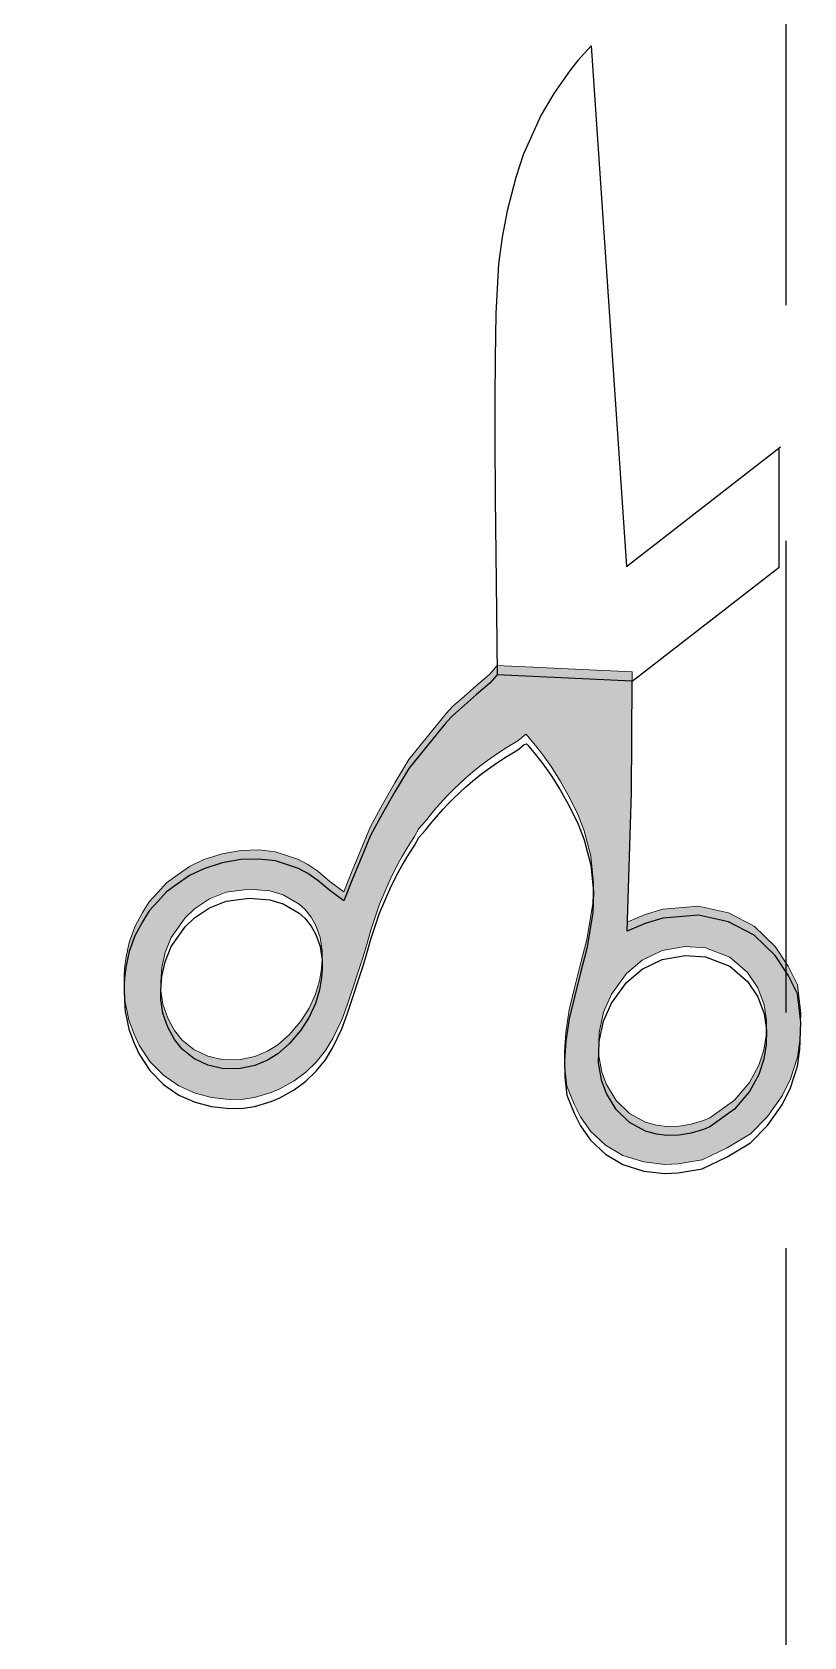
# Model space of a CAD drawing. Extents: x -1337 to 5791, y -3809 to 1769.
# Drawn here: x 4429.9 to 4459.4, y -2031.6 to -1970.3 of the extents above; entities that cross this region are included whole.
import ezdxf

# ---------------------------------------------------------------- set-up
doc = ezdxf.new("R2010")
doc.units = 0
doc.header["$MEASUREMENT"] = 0
doc.linetypes.add('AI-Linetype-60', pattern=[27, 18, -9])
for name, color, linetype, lineweight in [('.ATI-HATCH', 7, 'Continuous', 0), ('G-ANNO-TTLB', 7, 'Continuous', 0), ('TYVEK', 7, 'Continuous', 0)]:
    doc.layers.add(name, color=color, linetype=linetype, lineweight=lineweight)

msp = doc.modelspace()

# ---------------------------------------------------------------- hatches: boundary and pattern name
at = {"layer": '.ATI-HATCH', "true_color": 0x808080, "transparency": 33554687}
h = msp.add_hatch(color=8, dxfattribs=at)
edge = h.paths.add_edge_path()
edge.add_spline(control_points=[(4452.654, -2006.247), (4452.654, -2006.247), (4452.073, -2007.028), (4452.073, -2007.028), (4452.073, -2007.028), (4451.77, -2007.722), (4451.77, -2007.722), (4451.77, -2007.722), (4451.607, -2008.492), (4451.607, -2008.492), (4451.607, -2008.492), (4451.583, -2009.321), (4451.583, -2009.321), (4451.583, -2009.321), (4451.705, -2010.007), (4451.705, -2010.007), (4451.705, -2010.007), (4451.886, -2010.482), (4451.886, -2010.482), (4451.886, -2010.482), (4452.259, -2011.092), (4452.259, -2011.092), (4452.259, -2011.092), (4452.769, -2011.587), (4452.769, -2011.587), (4452.769, -2011.587), (4453.37, -2011.913), (4453.37, -2011.913), (4453.37, -2011.913), (4453.8, -2012.034), (4453.8, -2012.034), (4453.8, -2012.034), (4454.193, -2012.077), (4454.193, -2012.077), (4454.193, -2012.077), (4454.666, -2012.068), (4454.666, -2012.068), (4454.666, -2012.068), (4455.124, -2011.996), (4455.124, -2011.996), (4455.124, -2011.996), (4455.591, -2011.852), (4455.591, -2011.852), (4455.591, -2011.852), (4455.83, -2011.748), (4455.83, -2011.748), (4455.83, -2011.748), (4456.773, -2011.074), (4456.773, -2011.074), (4456.773, -2011.074), (4457.346, -2010.406), (4457.346, -2010.406), (4457.346, -2010.406), (4457.7, -2009.748), (4457.7, -2009.748), (4457.7, -2009.748), (4457.89, -2009.165), (4457.89, -2009.165), (4457.89, -2009.165), (4457.98, -2008.603), (4457.98, -2008.603), (4457.98, -2008.603), (4457.999, -2008.042), (4457.999, -2008.042), (4457.999, -2008.042), (4457.913, -2007.439), (4457.913, -2007.439), (4457.913, -2007.439), (4457.669, -2006.79), (4457.669, -2006.79), (4457.669, -2006.79), (4457.27, -2006.199), (4457.27, -2006.199), (4457.27, -2006.199), (4456.594, -2005.624), (4456.594, -2005.624), (4456.594, -2005.624), (4455.663, -2005.265), (4455.663, -2005.265), (4455.663, -2005.265), (4454.885, -2005.212), (4454.885, -2005.212), (4454.885, -2005.212), (4454.014, -2005.367), (4454.014, -2005.367), (4454.014, -2005.367), (4453.251, -2005.737), (4453.251, -2005.737), (4453.251, -2005.737), (4452.654, -2006.247), (4452.654, -2006.247)], knot_values=[0, 0, 0, 0, 1, 1, 1, 2, 2, 2, 3, 3, 3, 4, 4, 4, 5, 5, 5, 6, 6, 6, 7, 7, 7, 8, 8, 8, 9, 9, 9, 10, 10, 10, 11, 11, 11, 12, 12, 12, 13, 13, 13, 14, 14, 14, 15, 15, 15, 16, 16, 16, 17, 17, 17, 18, 18, 18, 19, 19, 19, 20, 20, 20, 21, 21, 21, 22, 22, 22, 23, 23, 23, 24, 24, 24, 25, 25, 25, 26, 26, 26, 27, 27, 27, 28, 28, 28, 29, 29, 29, 30, 30, 30, 30], degree=3, periodic=0)
edge = h.paths.add_edge_path()
edge.add_spline(control_points=[(4440.365, -2003.79), (4440.365, -2003.79), (4440.145, -2003.596), (4440.145, -2003.596), (4440.145, -2003.596), (4439.543, -2003.24), (4439.543, -2003.24), (4439.543, -2003.24), (4439.029, -2003.082), (4439.029, -2003.082), (4439.029, -2003.082), (4438.236, -2003.02), (4438.236, -2003.02), (4438.236, -2003.02), (4437.367, -2003.141), (4437.367, -2003.141), (4437.367, -2003.141), (4436.728, -2003.391), (4436.728, -2003.391), (4436.728, -2003.391), (4436.149, -2003.773), (4436.149, -2003.773), (4436.149, -2003.773), (4435.79, -2004.113), (4435.79, -2004.113), (4435.79, -2004.113), (4435.264, -2004.869), (4435.264, -2004.869), (4435.264, -2004.869), (4435.028, -2005.447), (4435.028, -2005.447), (4435.028, -2005.447), (4434.904, -2006.01), (4434.904, -2006.01), (4434.904, -2006.01), (4434.864, -2006.551), (4434.864, -2006.551), (4434.864, -2006.551), (4434.868, -2006.899), (4434.868, -2006.899), (4434.868, -2006.899), (4434.946, -2007.411), (4434.946, -2007.411), (4434.946, -2007.411), (4435.129, -2007.947), (4435.129, -2007.947), (4435.129, -2007.947), (4435.387, -2008.413), (4435.387, -2008.413), (4435.387, -2008.413), (4435.687, -2008.784), (4435.687, -2008.784), (4435.687, -2008.784), (4436.122, -2009.138), (4436.122, -2009.138), (4436.122, -2009.138), (4436.658, -2009.401), (4436.658, -2009.401), (4436.658, -2009.401), (4437.212, -2009.528), (4437.212, -2009.528), (4437.212, -2009.528), (4437.841, -2009.532), (4437.841, -2009.532), (4437.841, -2009.532), (4438.458, -2009.407), (4438.458, -2009.407), (4438.458, -2009.407), (4438.946, -2009.205), (4438.946, -2009.205), (4438.946, -2009.205), (4439.333, -2008.965), (4439.333, -2008.965), (4439.333, -2008.965), (4439.761, -2008.588), (4439.761, -2008.588), (4439.761, -2008.588), (4440.216, -2008.06), (4440.216, -2008.06), (4440.216, -2008.06), (4440.532, -2007.561), (4440.532, -2007.561), (4440.532, -2007.561), (4440.767, -2007.037), (4440.767, -2007.037), (4440.767, -2007.037), (4440.92, -2006.521), (4440.92, -2006.521), (4440.92, -2006.521), (4440.996, -2006.059), (4440.996, -2006.059), (4440.996, -2006.059), (4441.024, -2005.698), (4441.024, -2005.698), (4441.024, -2005.698), (4441.028, -2005.383), (4441.028, -2005.383), (4441.028, -2005.383), (4440.948, -2004.864), (4440.948, -2004.864), (4440.948, -2004.864), (4440.781, -2004.405), (4440.781, -2004.405), (4440.781, -2004.405), (4440.604, -2004.093), (4440.604, -2004.093), (4440.604, -2004.093), (4440.365, -2003.79), (4440.365, -2003.79)], knot_values=[0, 0, 0, 0, 1, 1, 1, 2, 2, 2, 3, 3, 3, 4, 4, 4, 5, 5, 5, 6, 6, 6, 7, 7, 7, 8, 8, 8, 9, 9, 9, 10, 10, 10, 11, 11, 11, 12, 12, 12, 13, 13, 13, 14, 14, 14, 15, 15, 15, 16, 16, 16, 17, 17, 17, 18, 18, 18, 19, 19, 19, 20, 20, 20, 21, 21, 21, 22, 22, 22, 23, 23, 23, 24, 24, 24, 25, 25, 25, 26, 26, 26, 27, 27, 27, 28, 28, 28, 29, 29, 29, 30, 30, 30, 31, 31, 31, 32, 32, 32, 33, 33, 33, 34, 34, 34, 35, 35, 35, 36, 36, 36, 36], degree=3, periodic=0)
edge.add_line((4440.365, -2003.79), (4440.365, -2003.79))
edge = h.paths.add_edge_path()
edge.add_spline(control_points=[(4448.801, -1997.106), (4448.801, -1997.106), (4448.498, -1997.363), (4448.498, -1997.363), (4448.498, -1997.363), (4448.049, -1997.63), (4448.049, -1997.63), (4448.049, -1997.63), (4447.72, -1997.844), (4447.72, -1997.844), (4447.72, -1997.844), (4447.343, -1998.109), (4447.343, -1998.109), (4447.343, -1998.109), (4447.05, -1998.331), (4447.05, -1998.331), (4447.05, -1998.331), (4446.769, -1998.558), (4446.769, -1998.558), (4446.769, -1998.558), (4446.498, -1998.791), (4446.498, -1998.791), (4446.498, -1998.791), (4446.295, -1998.975), (4446.295, -1998.975), (4446.295, -1998.975), (4446.027, -1999.232), (4446.027, -1999.232), (4446.027, -1999.232), (4445.805, -1999.459), (4445.805, -1999.459), (4445.805, -1999.459), (4445.646, -1999.629), (4445.646, -1999.629), (4445.646, -1999.629), (4445.394, -1999.912), (4445.394, -1999.912), (4445.394, -1999.912), (4445.166, -2000.187), (4445.166, -2000.187), (4445.166, -2000.187), (4444.98, -2000.424), (4444.98, -2000.424), (4444.98, -2000.424), (4444.72, -2000.708), (4444.72, -2000.708), (4444.72, -2000.708), (4444.56, -2001.008), (4444.56, -2001.008), (4444.56, -2001.008), (4444.393, -2001.262), (4444.393, -2001.262), (4444.393, -2001.262), (4444.262, -2001.47), (4444.262, -2001.47), (4444.262, -2001.47), (4444.131, -2001.687), (4444.131, -2001.687), (4444.131, -2001.687), (4444.073, -2001.787), (4444.073, -2001.787), (4444.073, -2001.787), (4443.868, -2002.16), (4443.868, -2002.16), (4443.868, -2002.16), (4443.62, -2002.652), (4443.62, -2002.652), (4443.62, -2002.652), (4443.222, -2003.59), (4443.222, -2003.59), (4443.222, -2003.59), (4442.89, -2004.592), (4442.89, -2004.592), (4442.89, -2004.592), (4442.728, -2005.135), (4442.728, -2005.135), (4442.728, -2005.135), (4442.587, -2005.611), (4442.587, -2005.611), (4442.587, -2005.611), (4442.411, -2006.145), (4442.411, -2006.145), (4442.411, -2006.145), (4442.18, -2006.842), (4442.18, -2006.842), (4442.18, -2006.842), (4441.98, -2007.45), (4441.98, -2007.45), (4441.98, -2007.45), (4441.773, -2008.014), (4441.773, -2008.014), (4441.773, -2008.014), (4441.439, -2008.724), (4441.439, -2008.724), (4441.439, -2008.724), (4441.159, -2009.188), (4441.159, -2009.188), (4441.159, -2009.188), (4440.803, -2009.627), (4440.803, -2009.627), (4440.803, -2009.627), (4440.405, -2010.011), (4440.405, -2010.011), (4440.405, -2010.011), (4439.962, -2010.341), (4439.962, -2010.341), (4439.962, -2010.341), (4439.414, -2010.643), (4439.414, -2010.643), (4439.414, -2010.643), (4439.082, -2010.781), (4439.082, -2010.781), (4439.082, -2010.781), (4438.441, -2010.975), (4438.441, -2010.975), (4438.441, -2010.975), (4438.026, -2011.034), (4438.026, -2011.034), (4438.026, -2011.034), (4437.486, -2011.056), (4437.486, -2011.056), (4437.486, -2011.056), (4436.798, -2010.974), (4436.798, -2010.974), (4436.798, -2010.974), (4436.175, -2010.811), (4436.175, -2010.811), (4436.175, -2010.811), (4435.558, -2010.536), (4435.558, -2010.536), (4435.558, -2010.536), (4434.97, -2010.129), (4434.97, -2010.129), (4434.97, -2010.129), (4434.452, -2009.607), (4434.452, -2009.607), (4434.452, -2009.607), (4434.038, -2008.979), (4434.038, -2008.979), (4434.038, -2008.979), (4433.844, -2008.557), (4433.844, -2008.557), (4433.844, -2008.557), (4433.641, -2008.018), (4433.641, -2008.018), (4433.641, -2008.018), (4433.567, -2007.644), (4433.567, -2007.644), (4433.567, -2007.644), (4433.509, -2007.347), (4433.509, -2007.347), (4433.509, -2007.347), (4433.496, -2007.2), (4433.496, -2007.2), (4433.496, -2007.2), (4433.473, -2006.89), (4433.473, -2006.89), (4433.473, -2006.89), (4433.466, -2006.605), (4433.466, -2006.605), (4433.466, -2006.605), (4433.46, -2006.337), (4433.46, -2006.337), (4433.46, -2006.337), (4433.483, -2006.057), (4433.483, -2006.057), (4433.483, -2006.057), (4433.547, -2005.609), (4433.547, -2005.609), (4433.547, -2005.609), (4433.663, -2005.059), (4433.663, -2005.059), (4433.663, -2005.059), (4433.873, -2004.463), (4433.873, -2004.463), (4433.873, -2004.463), (4434.167, -2003.92), (4434.167, -2003.92), (4434.167, -2003.92), (4434.415, -2003.511), (4434.415, -2003.511), (4434.415, -2003.511), (4434.751, -2003.147), (4434.751, -2003.147), (4434.751, -2003.147), (4435.086, -2002.783), (4435.086, -2002.783), (4435.086, -2002.783), (4435.484, -2002.487), (4435.484, -2002.487), (4435.484, -2002.487), (4435.957, -2002.155), (4435.957, -2002.155), (4435.957, -2002.155), (4436.505, -2001.897), (4436.505, -2001.897), (4436.505, -2001.897), (4437.215, -2001.672), (4437.215, -2001.672), (4437.215, -2001.672), (4437.923, -2001.552), (4437.923, -2001.552), (4437.923, -2001.552), (4438.59, -2001.528), (4438.59, -2001.528), (4438.59, -2001.528), (4439.25, -2001.598), (4439.25, -2001.598), (4439.25, -2001.598), (4440.126, -2001.886), (4440.126, -2001.886), (4440.126, -2001.886), (4440.476, -2002.083), (4440.476, -2002.083), (4440.476, -2002.083), (4440.86, -2002.342), (4440.86, -2002.342), (4440.86, -2002.342), (4441.324, -2002.728), (4441.324, -2002.728), (4441.324, -2002.728), (4441.85, -2003.122), (4441.85, -2003.122), (4441.85, -2003.122), (4442.175, -2002.326), (4442.175, -2002.326), (4442.175, -2002.326), (4442.479, -2001.58), (4442.479, -2001.58), (4442.479, -2001.58), (4442.868, -2000.627), (4442.868, -2000.627), (4442.868, -2000.627), (4443.329, -1999.791), (4443.329, -1999.791), (4443.329, -1999.791), (4443.809, -1998.961), (4443.809, -1998.961), (4443.809, -1998.961), (4444.339, -1998.076), (4444.339, -1998.076), (4444.339, -1998.076), (4444.986, -1997.275), (4444.986, -1997.275), (4444.986, -1997.275), (4445.379, -1996.788), (4445.379, -1996.788), (4445.379, -1996.788), (4445.757, -1996.321), (4445.757, -1996.321), (4445.757, -1996.321), (4446.009, -1996.056), (4446.009, -1996.056), (4446.009, -1996.056), (4446.461, -1995.659), (4446.461, -1995.659), (4446.461, -1995.659), (4446.926, -1995.25), (4446.926, -1995.25), (4446.926, -1995.25), (4447.425, -1994.812), (4447.425, -1994.812), (4447.425, -1994.812), (4447.715, -1994.491), (4447.715, -1994.491), (4447.715, -1994.491), (4452.866, -1994.733), (4452.866, -1994.733), (4452.866, -1994.733), (4452.847, -1999.004), (4452.847, -1999.004), (4452.847, -1999.004), (4452.674, -2004.279), (4452.674, -2004.279), (4452.674, -2004.279), (4453.367, -2003.991), (4453.367, -2003.991), (4453.367, -2003.991), (4454.032, -2003.787), (4454.032, -2003.787), (4454.032, -2003.787), (4455.403, -2003.675), (4455.403, -2003.675), (4455.403, -2003.675), (4456.548, -2003.928), (4456.548, -2003.928), (4456.548, -2003.928), (4457.519, -2004.436), (4457.519, -2004.436), (4457.519, -2004.436), (4458.328, -2005.208), (4458.328, -2005.208), (4458.328, -2005.208), (4458.82, -2005.963), (4458.82, -2005.963), (4458.82, -2005.963), (4459.185, -2006.67), (4459.185, -2006.67), (4459.185, -2006.67), (4459.303, -2007.751), (4459.303, -2007.751), (4459.303, -2007.751), (4459.273, -2008.796), (4459.273, -2008.796), (4459.273, -2008.796), (4459.183, -2009.441), (4459.183, -2009.441), (4459.183, -2009.441), (4458.915, -2010.265), (4458.915, -2010.265), (4458.915, -2010.265), (4458.592, -2010.908), (4458.592, -2010.908), (4458.592, -2010.908), (4458.029, -2011.703), (4458.029, -2011.703), (4458.029, -2011.703), (4457.379, -2012.358), (4457.379, -2012.358), (4457.379, -2012.358), (4456.49, -2012.9), (4456.49, -2012.9), (4456.49, -2012.9), (4455.54, -2013.356), (4455.54, -2013.356), (4455.54, -2013.356), (4454.628, -2013.511), (4454.628, -2013.511), (4454.628, -2013.511), (4454.12, -2013.534), (4454.12, -2013.534), (4454.12, -2013.534), (4453.309, -2013.438), (4453.309, -2013.438), (4453.309, -2013.438), (4452.512, -2013.187), (4452.512, -2013.187), (4452.512, -2013.187), (4451.846, -2012.795), (4451.846, -2012.795), (4451.846, -2012.795), (4451.277, -2012.259), (4451.277, -2012.259), (4451.277, -2012.259), (4450.894, -2011.715), (4450.894, -2011.715), (4450.894, -2011.715), (4450.649, -2011.235), (4450.649, -2011.235), (4450.649, -2011.235), (4450.371, -2010.546), (4450.371, -2010.546), (4450.371, -2010.546), (4450.29, -2009.859), (4450.29, -2009.859), (4450.29, -2009.859), (4450.277, -2009.205), (4450.277, -2009.205), (4450.277, -2009.205), (4450.33, -2008.496), (4450.33, -2008.496), (4450.33, -2008.496), (4450.462, -2007.631), (4450.462, -2007.631), (4450.462, -2007.631), (4450.665, -2006.796), (4450.665, -2006.796), (4450.665, -2006.796), (4450.886, -2005.925), (4450.886, -2005.925), (4450.886, -2005.925), (4451.135, -2004.94), (4451.135, -2004.94), (4451.135, -2004.94), (4451.362, -2003.578), (4451.362, -2003.578), (4451.362, -2003.578), (4451.394, -2002.786), (4451.394, -2002.786), (4451.394, -2002.786), (4451.286, -2001.766), (4451.286, -2001.766), (4451.286, -2001.766), (4451.035, -2000.791), (4451.035, -2000.791), (4451.035, -2000.791), (4450.804, -2000.201), (4450.804, -2000.201), (4450.804, -2000.201), (4450.492, -1999.552), (4450.492, -1999.552), (4450.492, -1999.552), (4450.118, -1998.882), (4450.118, -1998.882), (4450.118, -1998.882), (4449.774, -1998.344), (4449.774, -1998.344), (4449.774, -1998.344), (4449.455, -1997.896), (4449.455, -1997.896), (4449.455, -1997.896), (4449.175, -1997.535), (4449.175, -1997.535), (4449.175, -1997.535), (4448.987, -1997.308), (4448.987, -1997.308), (4448.987, -1997.308), (4448.882, -1997.185), (4448.882, -1997.185), (4448.882, -1997.185), (4448.801, -1997.106), (4448.801, -1997.106)], knot_values=[0, 0, 0, 0, 1, 1, 1, 2, 2, 2, 3, 3, 3, 4, 4, 4, 5, 5, 5, 6, 6, 6, 7, 7, 7, 8, 8, 8, 9, 9, 9, 10, 10, 10, 11, 11, 11, 12, 12, 12, 13, 13, 13, 14, 14, 14, 15, 15, 15, 16, 16, 16, 17, 17, 17, 18, 18, 18, 19, 19, 19, 20, 20, 20, 21, 21, 21, 22, 22, 22, 23, 23, 23, 24, 24, 24, 25, 25, 25, 26, 26, 26, 27, 27, 27, 28, 28, 28, 29, 29, 29, 30, 30, 30, 31, 31, 31, 32, 32, 32, 33, 33, 33, 34, 34, 34, 35, 35, 35, 36, 36, 36, 37, 37, 37, 38, 38, 38, 39, 39, 39, 40, 40, 40, 41, 41, 41, 42, 42, 42, 43, 43, 43, 44, 44, 44, 45, 45, 45, 46, 46, 46, 47, 47, 47, 48, 48, 48, 49, 49, 49, 50, 50, 50, 51, 51, 51, 52, 52, 52, 53, 53, 53, 54, 54, 54, 55, 55, 55, 56, 56, 56, 57, 57, 57, 58, 58, 58, 59, 59, 59, 60, 60, 60, 61, 61, 61, 62, 62, 62, 63, 63, 63, 64, 64, 64, 65, 65, 65, 66, 66, 66, 67, 67, 67, 68, 68, 68, 69, 69, 69, 70, 70, 70, 71, 71, 71, 72, 72, 72, 73, 73, 73, 74, 74, 74, 75, 75, 75, 76, 76, 76, 77, 77, 77, 78, 78, 78, 79, 79, 79, 80, 80, 80, 81, 81, 81, 82, 82, 82, 83, 83, 83, 84, 84, 84, 85, 85, 85, 86, 86, 86, 87, 87, 87, 88, 88, 88, 89, 89, 89, 90, 90, 90, 91, 91, 91, 92, 92, 92, 93, 93, 93, 94, 94, 94, 95, 95, 95, 96, 96, 96, 97, 97, 97, 98, 98, 98, 99, 99, 99, 100, 100, 100, 101, 101, 101, 102, 102, 102, 103, 103, 103, 104, 104, 104, 105, 105, 105, 106, 106, 106, 107, 107, 107, 108, 108, 108, 109, 109, 109, 110, 110, 110, 111, 111, 111, 112, 112, 112, 113, 113, 113, 114, 114, 114, 115, 115, 115, 116, 116, 116, 117, 117, 117, 118, 118, 118, 119, 119, 119, 120, 120, 120, 121, 121, 121, 122, 122, 122, 123, 123, 123, 124, 124, 124, 125, 125, 125, 126, 126, 126, 127, 127, 127, 128, 128, 128, 129, 129, 129, 130, 130, 130, 131, 131, 131, 132, 132, 132, 133, 133, 133, 134, 134, 134, 135, 135, 135, 136, 136, 136, 137, 137, 137, 137], degree=3, periodic=0)
edge.add_line((4448.801, -1997.106), (4448.801, -1997.106))
at = {"layer": 'G-ANNO-TTLB', "true_color": 0xff00ff, "transparency": 33554687}
h = msp.add_hatch(color=6, dxfattribs=at)
edge = h.paths.add_edge_path()
edge.add_spline(control_points=[(5472, -3692.604), (5472, -3692.604), (2542.482, -3692.604), (2542.482, -3692.604), (2542.482, -3692.604), (2542.482, -1235.604), (2542.482, -1235.604), (2542.482, -1235.604), (5472, -1235.604), (5472, -1235.604), (5472, -1235.604), (5472, -3692.604), (5472, -3692.604)], knot_values=[0, 0, 0, 0, 1, 1, 1, 2, 2, 2, 3, 3, 3, 4, 4, 4, 4], degree=3, periodic=0)
edge = h.paths.add_edge_path()
edge.add_spline(control_points=[(2551.482, -1244.604), (2551.482, -1244.604), (2551.482, -3683.604), (2551.482, -3683.604), (2551.482, -3683.604), (5463, -3683.604), (5463, -3683.604), (5463, -3683.604), (5463, -1244.604), (5463, -1244.604), (5463, -1244.604), (2551.482, -1244.604), (2551.482, -1244.604)], knot_values=[0, 0, 0, 0, 1, 1, 1, 2, 2, 2, 3, 3, 3, 4, 4, 4, 4], degree=3, periodic=0)
edge.add_line((2551.482, -1244.604), (2551.482, -1244.604))

# ---------------------------------------------------------------- linework, layer by layer
at = {"layer": '.ATI-HATCH'}
for points, knots in [([(4448.801, -1997.106), (4448.801, -1997.106), (4448.498, -1997.363), (4448.498, -1997.363), (4448.498, -1997.363), (4448.049, -1997.63), (4448.049, -1997.63), (4448.049, -1997.63), (4447.72, -1997.844), (4447.72, -1997.844), (4447.72, -1997.844), (4447.343, -1998.109), (4447.343, -1998.109), (4447.343, -1998.109), (4447.05, -1998.331), (4447.05, -1998.331), (4447.05, -1998.331), (4446.769, -1998.558), (4446.769, -1998.558), (4446.769, -1998.558), (4446.498, -1998.791), (4446.498, -1998.791), (4446.498, -1998.791), (4446.295, -1998.975), (4446.295, -1998.975), (4446.295, -1998.975), (4446.027, -1999.232), (4446.027, -1999.232), (4446.027, -1999.232), (4445.805, -1999.459), (4445.805, -1999.459), (4445.805, -1999.459), (4445.646, -1999.629), (4445.646, -1999.629), (4445.646, -1999.629), (4445.394, -1999.912), (4445.394, -1999.912), (4445.394, -1999.912), (4445.166, -2000.187), (4445.166, -2000.187), (4445.166, -2000.187), (4444.98, -2000.424), (4444.98, -2000.424), (4444.98, -2000.424), (4444.72, -2000.708), (4444.72, -2000.708), (4444.72, -2000.708), (4444.56, -2001.008), (4444.56, -2001.008), (4444.56, -2001.008), (4444.393, -2001.262), (4444.393, -2001.262), (4444.393, -2001.262), (4444.262, -2001.47), (4444.262, -2001.47), (4444.262, -2001.47), (4444.131, -2001.687), (4444.131, -2001.687), (4444.131, -2001.687), (4444.073, -2001.787), (4444.073, -2001.787), (4444.073, -2001.787), (4443.868, -2002.16), (4443.868, -2002.16), (4443.868, -2002.16), (4443.62, -2002.652), (4443.62, -2002.652), (4443.62, -2002.652), (4443.222, -2003.59), (4443.222, -2003.59), (4443.222, -2003.59), (4442.89, -2004.592), (4442.89, -2004.592), (4442.89, -2004.592), (4442.728, -2005.135), (4442.728, -2005.135), (4442.728, -2005.135), (4442.587, -2005.611), (4442.587, -2005.611), (4442.587, -2005.611), (4442.411, -2006.145), (4442.411, -2006.145), (4442.411, -2006.145), (4442.18, -2006.842), (4442.18, -2006.842), (4442.18, -2006.842), (4441.98, -2007.45), (4441.98, -2007.45), (4441.98, -2007.45), (4441.773, -2008.014), (4441.773, -2008.014), (4441.773, -2008.014), (4441.439, -2008.724), (4441.439, -2008.724), (4441.439, -2008.724), (4441.159, -2009.188), (4441.159, -2009.188), (4441.159, -2009.188), (4440.803, -2009.627), (4440.803, -2009.627), (4440.803, -2009.627), (4440.405, -2010.011), (4440.405, -2010.011), (4440.405, -2010.011), (4439.962, -2010.341), (4439.962, -2010.341), (4439.962, -2010.341), (4439.414, -2010.643), (4439.414, -2010.643), (4439.414, -2010.643), (4439.082, -2010.781), (4439.082, -2010.781), (4439.082, -2010.781), (4438.441, -2010.975), (4438.441, -2010.975), (4438.441, -2010.975), (4438.026, -2011.034), (4438.026, -2011.034), (4438.026, -2011.034), (4437.486, -2011.056), (4437.486, -2011.056), (4437.486, -2011.056), (4436.798, -2010.974), (4436.798, -2010.974), (4436.798, -2010.974), (4436.175, -2010.811), (4436.175, -2010.811), (4436.175, -2010.811), (4435.558, -2010.536), (4435.558, -2010.536), (4435.558, -2010.536), (4434.97, -2010.129), (4434.97, -2010.129), (4434.97, -2010.129), (4434.452, -2009.607), (4434.452, -2009.607), (4434.452, -2009.607), (4434.038, -2008.979), (4434.038, -2008.979), (4434.038, -2008.979), (4433.844, -2008.557), (4433.844, -2008.557), (4433.844, -2008.557), (4433.641, -2008.018), (4433.641, -2008.018), (4433.641, -2008.018), (4433.567, -2007.644), (4433.567, -2007.644), (4433.567, -2007.644), (4433.509, -2007.347), (4433.509, -2007.347), (4433.509, -2007.347), (4433.496, -2007.2), (4433.496, -2007.2), (4433.496, -2007.2), (4433.473, -2006.89), (4433.473, -2006.89), (4433.473, -2006.89), (4433.466, -2006.605), (4433.466, -2006.605), (4433.466, -2006.605), (4433.46, -2006.337), (4433.46, -2006.337), (4433.46, -2006.337), (4433.483, -2006.057), (4433.483, -2006.057), (4433.483, -2006.057), (4433.547, -2005.609), (4433.547, -2005.609), (4433.547, -2005.609), (4433.663, -2005.059), (4433.663, -2005.059), (4433.663, -2005.059), (4433.873, -2004.463), (4433.873, -2004.463), (4433.873, -2004.463), (4434.167, -2003.92), (4434.167, -2003.92), (4434.167, -2003.92), (4434.415, -2003.511), (4434.415, -2003.511), (4434.415, -2003.511), (4434.751, -2003.147), (4434.751, -2003.147), (4434.751, -2003.147), (4435.086, -2002.783), (4435.086, -2002.783), (4435.086, -2002.783), (4435.484, -2002.487), (4435.484, -2002.487), (4435.484, -2002.487), (4435.957, -2002.155), (4435.957, -2002.155), (4435.957, -2002.155), (4436.505, -2001.897), (4436.505, -2001.897), (4436.505, -2001.897), (4437.215, -2001.672), (4437.215, -2001.672), (4437.215, -2001.672), (4437.923, -2001.552), (4437.923, -2001.552), (4437.923, -2001.552), (4438.59, -2001.528), (4438.59, -2001.528), (4438.59, -2001.528), (4439.25, -2001.598), (4439.25, -2001.598), (4439.25, -2001.598), (4440.126, -2001.886), (4440.126, -2001.886), (4440.126, -2001.886), (4440.476, -2002.083), (4440.476, -2002.083), (4440.476, -2002.083), (4440.86, -2002.342), (4440.86, -2002.342), (4440.86, -2002.342), (4441.324, -2002.728), (4441.324, -2002.728), (4441.324, -2002.728), (4441.85, -2003.122), (4441.85, -2003.122), (4441.85, -2003.122), (4442.175, -2002.326), (4442.175, -2002.326), (4442.175, -2002.326), (4442.479, -2001.58), (4442.479, -2001.58), (4442.479, -2001.58), (4442.868, -2000.627), (4442.868, -2000.627), (4442.868, -2000.627), (4443.329, -1999.791), (4443.329, -1999.791), (4443.329, -1999.791), (4443.809, -1998.961), (4443.809, -1998.961), (4443.809, -1998.961), (4444.339, -1998.076), (4444.339, -1998.076), (4444.339, -1998.076), (4444.986, -1997.275), (4444.986, -1997.275), (4444.986, -1997.275), (4445.379, -1996.788), (4445.379, -1996.788), (4445.379, -1996.788), (4445.757, -1996.321), (4445.757, -1996.321), (4445.757, -1996.321), (4446.009, -1996.056), (4446.009, -1996.056), (4446.009, -1996.056), (4446.461, -1995.659), (4446.461, -1995.659), (4446.461, -1995.659), (4446.926, -1995.25), (4446.926, -1995.25), (4446.926, -1995.25), (4447.425, -1994.812), (4447.425, -1994.812), (4447.425, -1994.812), (4447.715, -1994.491), (4447.715, -1994.491), (4447.715, -1994.491), (4452.866, -1994.733), (4452.866, -1994.733), (4452.866, -1994.733), (4452.847, -1999.004), (4452.847, -1999.004), (4452.847, -1999.004), (4452.674, -2004.279), (4452.674, -2004.279), (4452.674, -2004.279), (4453.367, -2003.991), (4453.367, -2003.991), (4453.367, -2003.991), (4454.032, -2003.787), (4454.032, -2003.787), (4454.032, -2003.787), (4455.403, -2003.675), (4455.403, -2003.675), (4455.403, -2003.675), (4456.548, -2003.928), (4456.548, -2003.928), (4456.548, -2003.928), (4457.519, -2004.436), (4457.519, -2004.436), (4457.519, -2004.436), (4458.328, -2005.208), (4458.328, -2005.208), (4458.328, -2005.208), (4458.82, -2005.963), (4458.82, -2005.963), (4458.82, -2005.963), (4459.185, -2006.67), (4459.185, -2006.67), (4459.185, -2006.67), (4459.303, -2007.751), (4459.303, -2007.751), (4459.303, -2007.751), (4459.273, -2008.796), (4459.273, -2008.796), (4459.273, -2008.796), (4459.183, -2009.441), (4459.183, -2009.441), (4459.183, -2009.441), (4458.915, -2010.265), (4458.915, -2010.265), (4458.915, -2010.265), (4458.592, -2010.908), (4458.592, -2010.908), (4458.592, -2010.908), (4458.029, -2011.703), (4458.029, -2011.703), (4458.029, -2011.703), (4457.379, -2012.358), (4457.379, -2012.358), (4457.379, -2012.358), (4456.49, -2012.9), (4456.49, -2012.9), (4456.49, -2012.9), (4455.54, -2013.356), (4455.54, -2013.356), (4455.54, -2013.356), (4454.628, -2013.511), (4454.628, -2013.511), (4454.628, -2013.511), (4454.12, -2013.534), (4454.12, -2013.534), (4454.12, -2013.534), (4453.309, -2013.438), (4453.309, -2013.438), (4453.309, -2013.438), (4452.512, -2013.187), (4452.512, -2013.187), (4452.512, -2013.187), (4451.846, -2012.795), (4451.846, -2012.795), (4451.846, -2012.795), (4451.277, -2012.259), (4451.277, -2012.259), (4451.277, -2012.259), (4450.894, -2011.715), (4450.894, -2011.715), (4450.894, -2011.715), (4450.649, -2011.235), (4450.649, -2011.235), (4450.649, -2011.235), (4450.371, -2010.546), (4450.371, -2010.546), (4450.371, -2010.546), (4450.29, -2009.859), (4450.29, -2009.859), (4450.29, -2009.859), (4450.277, -2009.205), (4450.277, -2009.205), (4450.277, -2009.205), (4450.33, -2008.496), (4450.33, -2008.496), (4450.33, -2008.496), (4450.462, -2007.631), (4450.462, -2007.631), (4450.462, -2007.631), (4450.665, -2006.796), (4450.665, -2006.796), (4450.665, -2006.796), (4450.886, -2005.925), (4450.886, -2005.925), (4450.886, -2005.925), (4451.135, -2004.94), (4451.135, -2004.94), (4451.135, -2004.94), (4451.362, -2003.578), (4451.362, -2003.578), (4451.362, -2003.578), (4451.394, -2002.786), (4451.394, -2002.786), (4451.394, -2002.786), (4451.286, -2001.766), (4451.286, -2001.766), (4451.286, -2001.766), (4451.035, -2000.791), (4451.035, -2000.791), (4451.035, -2000.791), (4450.804, -2000.201), (4450.804, -2000.201), (4450.804, -2000.201), (4450.492, -1999.552), (4450.492, -1999.552), (4450.492, -1999.552), (4450.118, -1998.882), (4450.118, -1998.882), (4450.118, -1998.882), (4449.774, -1998.344), (4449.774, -1998.344), (4449.774, -1998.344), (4449.455, -1997.896), (4449.455, -1997.896), (4449.455, -1997.896), (4449.175, -1997.535), (4449.175, -1997.535), (4449.175, -1997.535), (4448.987, -1997.308), (4448.987, -1997.308), (4448.987, -1997.308), (4448.882, -1997.185), (4448.882, -1997.185), (4448.882, -1997.185), (4448.801, -1997.106), (4448.801, -1997.106)], [0, 0, 0, 0, 1, 1, 1, 2, 2, 2, 3, 3, 3, 4, 4, 4, 5, 5, 5, 6, 6, 6, 7, 7, 7, 8, 8, 8, 9, 9, 9, 10, 10, 10, 11, 11, 11, 12, 12, 12, 13, 13, 13, 14, 14, 14, 15, 15, 15, 16, 16, 16, 17, 17, 17, 18, 18, 18, 19, 19, 19, 20, 20, 20, 21, 21, 21, 22, 22, 22, 23, 23, 23, 24, 24, 24, 25, 25, 25, 26, 26, 26, 27, 27, 27, 28, 28, 28, 29, 29, 29, 30, 30, 30, 31, 31, 31, 32, 32, 32, 33, 33, 33, 34, 34, 34, 35, 35, 35, 36, 36, 36, 37, 37, 37, 38, 38, 38, 39, 39, 39, 40, 40, 40, 41, 41, 41, 42, 42, 42, 43, 43, 43, 44, 44, 44, 45, 45, 45, 46, 46, 46, 47, 47, 47, 48, 48, 48, 49, 49, 49, 50, 50, 50, 51, 51, 51, 52, 52, 52, 53, 53, 53, 54, 54, 54, 55, 55, 55, 56, 56, 56, 57, 57, 57, 58, 58, 58, 59, 59, 59, 60, 60, 60, 61, 61, 61, 62, 62, 62, 63, 63, 63, 64, 64, 64, 65, 65, 65, 66, 66, 66, 67, 67, 67, 68, 68, 68, 69, 69, 69, 70, 70, 70, 71, 71, 71, 72, 72, 72, 73, 73, 73, 74, 74, 74, 75, 75, 75, 76, 76, 76, 77, 77, 77, 78, 78, 78, 79, 79, 79, 80, 80, 80, 81, 81, 81, 82, 82, 82, 83, 83, 83, 84, 84, 84, 85, 85, 85, 86, 86, 86, 87, 87, 87, 88, 88, 88, 89, 89, 89, 90, 90, 90, 91, 91, 91, 92, 92, 92, 93, 93, 93, 94, 94, 94, 95, 95, 95, 96, 96, 96, 97, 97, 97, 98, 98, 98, 99, 99, 99, 100, 100, 100, 101, 101, 101, 102, 102, 102, 103, 103, 103, 104, 104, 104, 105, 105, 105, 106, 106, 106, 107, 107, 107, 108, 108, 108, 109, 109, 109, 110, 110, 110, 111, 111, 111, 112, 112, 112, 113, 113, 113, 114, 114, 114, 115, 115, 115, 116, 116, 116, 117, 117, 117, 118, 118, 118, 119, 119, 119, 120, 120, 120, 121, 121, 121, 122, 122, 122, 123, 123, 123, 124, 124, 124, 125, 125, 125, 126, 126, 126, 127, 127, 127, 128, 128, 128, 129, 129, 129, 130, 130, 130, 131, 131, 131, 132, 132, 132, 133, 133, 133, 134, 134, 134, 135, 135, 135, 136, 136, 136, 137, 137, 137, 137]), ([(4440.365, -2003.79), (4440.365, -2003.79), (4440.145, -2003.596), (4440.145, -2003.596), (4440.145, -2003.596), (4439.543, -2003.24), (4439.543, -2003.24), (4439.543, -2003.24), (4439.029, -2003.082), (4439.029, -2003.082), (4439.029, -2003.082), (4438.236, -2003.02), (4438.236, -2003.02), (4438.236, -2003.02), (4437.367, -2003.141), (4437.367, -2003.141), (4437.367, -2003.141), (4436.728, -2003.391), (4436.728, -2003.391), (4436.728, -2003.391), (4436.149, -2003.773), (4436.149, -2003.773), (4436.149, -2003.773), (4435.79, -2004.113), (4435.79, -2004.113), (4435.79, -2004.113), (4435.264, -2004.869), (4435.264, -2004.869), (4435.264, -2004.869), (4435.028, -2005.447), (4435.028, -2005.447), (4435.028, -2005.447), (4434.904, -2006.01), (4434.904, -2006.01), (4434.904, -2006.01), (4434.864, -2006.551), (4434.864, -2006.551), (4434.864, -2006.551), (4434.868, -2006.899), (4434.868, -2006.899), (4434.868, -2006.899), (4434.946, -2007.411), (4434.946, -2007.411), (4434.946, -2007.411), (4435.129, -2007.947), (4435.129, -2007.947), (4435.129, -2007.947), (4435.387, -2008.413), (4435.387, -2008.413), (4435.387, -2008.413), (4435.687, -2008.784), (4435.687, -2008.784), (4435.687, -2008.784), (4436.122, -2009.138), (4436.122, -2009.138), (4436.122, -2009.138), (4436.658, -2009.401), (4436.658, -2009.401), (4436.658, -2009.401), (4437.212, -2009.528), (4437.212, -2009.528), (4437.212, -2009.528), (4437.841, -2009.532), (4437.841, -2009.532), (4437.841, -2009.532), (4438.458, -2009.407), (4438.458, -2009.407), (4438.458, -2009.407), (4438.946, -2009.205), (4438.946, -2009.205), (4438.946, -2009.205), (4439.333, -2008.965), (4439.333, -2008.965), (4439.333, -2008.965), (4439.761, -2008.588), (4439.761, -2008.588), (4439.761, -2008.588), (4440.216, -2008.06), (4440.216, -2008.06), (4440.216, -2008.06), (4440.532, -2007.561), (4440.532, -2007.561), (4440.532, -2007.561), (4440.767, -2007.037), (4440.767, -2007.037), (4440.767, -2007.037), (4440.92, -2006.521), (4440.92, -2006.521), (4440.92, -2006.521), (4440.996, -2006.059), (4440.996, -2006.059), (4440.996, -2006.059), (4441.024, -2005.698), (4441.024, -2005.698), (4441.024, -2005.698), (4441.028, -2005.383), (4441.028, -2005.383), (4441.028, -2005.383), (4440.948, -2004.864), (4440.948, -2004.864), (4440.948, -2004.864), (4440.781, -2004.405), (4440.781, -2004.405), (4440.781, -2004.405), (4440.604, -2004.093), (4440.604, -2004.093), (4440.604, -2004.093), (4440.365, -2003.79), (4440.365, -2003.79)], [0, 0, 0, 0, 1, 1, 1, 2, 2, 2, 3, 3, 3, 4, 4, 4, 5, 5, 5, 6, 6, 6, 7, 7, 7, 8, 8, 8, 9, 9, 9, 10, 10, 10, 11, 11, 11, 12, 12, 12, 13, 13, 13, 14, 14, 14, 15, 15, 15, 16, 16, 16, 17, 17, 17, 18, 18, 18, 19, 19, 19, 20, 20, 20, 21, 21, 21, 22, 22, 22, 23, 23, 23, 24, 24, 24, 25, 25, 25, 26, 26, 26, 27, 27, 27, 28, 28, 28, 29, 29, 29, 30, 30, 30, 31, 31, 31, 32, 32, 32, 33, 33, 33, 34, 34, 34, 35, 35, 35, 36, 36, 36, 36]), ([(4452.654, -2006.247), (4452.654, -2006.247), (4452.073, -2007.028), (4452.073, -2007.028), (4452.073, -2007.028), (4451.77, -2007.722), (4451.77, -2007.722), (4451.77, -2007.722), (4451.607, -2008.492), (4451.607, -2008.492), (4451.607, -2008.492), (4451.583, -2009.321), (4451.583, -2009.321), (4451.583, -2009.321), (4451.705, -2010.007), (4451.705, -2010.007), (4451.705, -2010.007), (4451.886, -2010.482), (4451.886, -2010.482), (4451.886, -2010.482), (4452.259, -2011.092), (4452.259, -2011.092), (4452.259, -2011.092), (4452.769, -2011.587), (4452.769, -2011.587), (4452.769, -2011.587), (4453.37, -2011.913), (4453.37, -2011.913), (4453.37, -2011.913), (4453.8, -2012.034), (4453.8, -2012.034), (4453.8, -2012.034), (4454.193, -2012.077), (4454.193, -2012.077), (4454.193, -2012.077), (4454.666, -2012.068), (4454.666, -2012.068), (4454.666, -2012.068), (4455.124, -2011.996), (4455.124, -2011.996), (4455.124, -2011.996), (4455.591, -2011.852), (4455.591, -2011.852), (4455.591, -2011.852), (4455.83, -2011.748), (4455.83, -2011.748), (4455.83, -2011.748), (4456.773, -2011.074), (4456.773, -2011.074), (4456.773, -2011.074), (4457.346, -2010.406), (4457.346, -2010.406), (4457.346, -2010.406), (4457.7, -2009.748), (4457.7, -2009.748), (4457.7, -2009.748), (4457.89, -2009.165), (4457.89, -2009.165), (4457.89, -2009.165), (4457.98, -2008.603), (4457.98, -2008.603), (4457.98, -2008.603), (4457.999, -2008.042), (4457.999, -2008.042), (4457.999, -2008.042), (4457.913, -2007.439), (4457.913, -2007.439), (4457.913, -2007.439), (4457.669, -2006.79), (4457.669, -2006.79), (4457.669, -2006.79), (4457.27, -2006.199), (4457.27, -2006.199), (4457.27, -2006.199), (4456.594, -2005.624), (4456.594, -2005.624), (4456.594, -2005.624), (4455.663, -2005.265), (4455.663, -2005.265), (4455.663, -2005.265), (4454.885, -2005.212), (4454.885, -2005.212), (4454.885, -2005.212), (4454.014, -2005.367), (4454.014, -2005.367), (4454.014, -2005.367), (4453.251, -2005.737), (4453.251, -2005.737), (4453.251, -2005.737), (4452.654, -2006.247), (4452.654, -2006.247)], [0, 0, 0, 0, 1, 1, 1, 2, 2, 2, 3, 3, 3, 4, 4, 4, 5, 5, 5, 6, 6, 6, 7, 7, 7, 8, 8, 8, 9, 9, 9, 10, 10, 10, 11, 11, 11, 12, 12, 12, 13, 13, 13, 14, 14, 14, 15, 15, 15, 16, 16, 16, 17, 17, 17, 18, 18, 18, 19, 19, 19, 20, 20, 20, 21, 21, 21, 22, 22, 22, 23, 23, 23, 24, 24, 24, 25, 25, 25, 26, 26, 26, 27, 27, 27, 28, 28, 28, 29, 29, 29, 30, 30, 30, 30])]:
    msp.add_open_spline(points, degree=3, knots=knots, dxfattribs=at)
at = {"layer": 'G-ANNO-TTLB'}
for points in [[(5472, -3692.604), (5472, -3692.604), (2542.482, -3692.604), (2542.482, -3692.604), (2542.482, -3692.604), (2542.482, -1235.604), (2542.482, -1235.604), (2542.482, -1235.604), (5472, -1235.604), (5472, -1235.604), (5472, -1235.604), (5472, -3692.604), (5472, -3692.604)], [(2551.482, -1244.604), (2551.482, -1244.604), (2551.482, -3683.604), (2551.482, -3683.604), (2551.482, -3683.604), (5463, -3683.604), (5463, -3683.604), (5463, -3683.604), (5463, -1244.604), (5463, -1244.604), (5463, -1244.604), (2551.482, -1244.604), (2551.482, -1244.604)]]:
    msp.add_open_spline(points, degree=3, knots=[0, 0, 0, 0, 1, 1, 1, 2, 2, 2, 3, 3, 3, 4, 4, 4, 4], dxfattribs=at)
at = {"layer": 'TYVEK', "color": 1, "lineweight": 25, "true_color": 0xff0000}
msp.add_line((4452.866, -1995.078), (4447.715, -1994.836), dxfattribs=at)
at = {"layer": 'TYVEK', "color": 18, "linetype": 'AI-Linetype-60', "lineweight": 25, "true_color": 0x000000}
msp.add_lwpolyline([(4320.961, -2058.243), (4321.589, -1828.102), (4458.74, -1908.733), (4458.74, -2137.708)], dxfattribs=at)
at = {"layer": 'TYVEK', "color": 1, "lineweight": 25, "true_color": 0xff0000}
for points in [[(4451.297, -1970.828), (4451.041, -1971.109), (4450.795, -1971.397), (4450.503, -1971.762), (4449.88, -1972.647), (4449.384, -1973.49), (4448.704, -1974.987), (4448.422, -1975.858), (4448.093, -1977.131), (4447.901, -1978.134), (4447.762, -1979.156), (4447.657, -1981.052), (4447.635, -1982.749), (4447.623, -1984.343), (4447.619, -1985.848), (4447.629, -1988.08), (4447.673, -1991.288), (4447.715, -1994.836), (4447.425, -1995.156), (4446.926, -1995.595), (4446.461, -1996.003), (4446.009, -1996.401), (4445.757, -1996.666), (4445.379, -1997.133), (4444.986, -1997.62), (4444.339, -1998.421), (4443.809, -1999.306), (4443.329, -2000.136), (4442.868, -2000.971), (4442.479, -2001.925), (4442.175, -2002.671), (4441.85, -2003.467), (4441.324, -2003.073), (4440.86, -2002.687), (4440.476, -2002.428), (4440.126, -2002.231), (4439.25, -2001.943), (4438.59, -2001.873), (4437.923, -2001.897), (4437.215, -2002.017), (4436.505, -2002.242), (4435.957, -2002.5), (4435.484, -2002.832), (4435.086, -2003.128), (4434.751, -2003.492), (4434.415, -2003.856), (4434.167, -2004.265), (4433.873, -2004.808), (4433.663, -2005.404), (4433.547, -2005.954), (4433.483, -2006.402), (4433.46, -2006.682), (4433.466, -2006.95), (4433.473, -2007.235), (4433.496, -2007.545), (4433.509, -2007.692), (4433.567, -2007.989), (4433.641, -2008.363), (4433.844, -2008.901), (4434.038, -2009.324), (4434.452, -2009.951), (4434.97, -2010.474), (4435.558, -2010.881), (4436.175, -2011.155), (4436.798, -2011.319), (4437.486, -2011.401), (4438.026, -2011.379), (4438.441, -2011.32), (4439.082, -2011.126), (4439.414, -2010.988), (4439.962, -2010.686), (4440.405, -2010.356), (4440.803, -2009.972), (4441.159, -2009.532), (4441.439, -2009.068), (4441.773, -2008.359), (4441.98, -2007.794), (4442.18, -2007.187), (4442.411, -2006.489), (4442.587, -2005.955), (4442.728, -2005.48), (4442.89, -2004.937), (4443.222, -2003.935), (4443.62, -2002.997), (4443.868, -2002.504), (4444.073, -2002.131), (4444.131, -2002.032), (4444.262, -2001.815), (4444.393, -2001.606), (4444.56, -2001.353), (4444.72, -2001.053), (4444.98, -2000.769), (4445.166, -2000.532), (4445.394, -2000.257), (4445.646, -1999.974), (4445.805, -1999.804), (4446.027, -1999.577), (4446.295, -1999.32), (4446.498, -1999.136), (4446.769, -1998.903), (4447.05, -1998.676), (4447.343, -1998.454), (4447.72, -1998.189), (4448.049, -1997.975), (4448.498, -1997.708), (4448.744, -1997.499), (4448.83, -1997.479), (4448.882, -1997.53), (4448.987, -1997.652), (4449.175, -1997.88), (4449.455, -1998.24), (4449.774, -1998.689), (4450.118, -1999.227), (4450.492, -1999.897), (4450.804, -2000.545), (4451.035, -2001.136), (4451.286, -2002.111), (4451.394, -2003.131), (4451.362, -2003.923), (4451.135, -2005.284), (4450.886, -2006.27), (4450.665, -2007.14), (4450.462, -2007.975), (4450.33, -2008.84), (4450.277, -2009.549), (4450.29, -2010.204), (4450.371, -2010.89), (4450.649, -2011.58), (4450.894, -2012.06), (4451.277, -2012.604), (4451.846, -2013.139), (4452.512, -2013.531), (4453.309, -2013.783), (4454.12, -2013.879), (4454.628, -2013.856), (4455.54, -2013.701), (4456.49, -2013.245), (4457.379, -2012.703), (4458.029, -2012.048), (4458.592, -2011.253), (4458.915, -2010.61), (4459.183, -2009.786), (4459.273, -2009.141), (4459.303, -2008.096), (4459.185, -2007.015), (4458.82, -2006.307), (4458.328, -2005.552), (4457.519, -2004.781), (4456.548, -2004.273), (4455.403, -2004.02), (4454.032, -2004.132), (4453.367, -2004.336), (4452.674, -2004.624)], [(4451.297, -1970.828), (4452.645, -1990.701), (4458.536, -1986.136)], [(4452.674, -2004.624), (4452.847, -1999.349), (4452.866, -1995.078), (4458.478, -1990.731), (4458.478, -1986.18)], [(4440.145, -2003.941), (4440.365, -2004.135), (4440.604, -2004.437), (4440.781, -2004.75), (4440.948, -2005.208), (4441.028, -2005.728), (4441.024, -2006.042), (4440.996, -2006.403), (4440.92, -2006.866), (4440.767, -2007.382), (4440.532, -2007.906), (4440.216, -2008.404), (4439.761, -2008.933), (4439.333, -2009.31), (4438.946, -2009.55), (4438.458, -2009.751), (4437.841, -2009.877), (4437.212, -2009.873), (4436.658, -2009.745), (4436.122, -2009.483), (4435.687, -2009.128), (4435.387, -2008.757), (4435.129, -2008.292), (4434.946, -2007.756), (4434.868, -2007.243), (4434.864, -2006.896), (4434.904, -2006.355), (4435.028, -2005.792), (4435.264, -2005.213), (4435.79, -2004.458), (4436.149, -2004.117), (4436.728, -2003.736), (4437.367, -2003.485), (4438.236, -2003.365), (4439.029, -2003.427), (4439.543, -2003.585), (4440.145, -2003.941)]]:
    msp.add_lwpolyline(points, dxfattribs=at)
msp.add_lwpolyline([(4455.591, -2012.197), (4455.124, -2012.34), (4454.666, -2012.413), (4454.193, -2012.422), (4453.8, -2012.379), (4453.37, -2012.257), (4452.769, -2011.932), (4452.259, -2011.436), (4451.886, -2010.827), (4451.705, -2010.352), (4451.583, -2009.666), (4451.607, -2008.836), (4451.77, -2008.066), (4452.073, -2007.373), (4452.654, -2006.592), (4453.251, -2006.082), (4454.014, -2005.712), (4454.885, -2005.556), (4455.663, -2005.61), (4456.594, -2005.968), (4457.27, -2006.543), (4457.669, -2007.135), (4457.913, -2007.784), (4457.999, -2008.387), (4457.98, -2008.948), (4457.89, -2009.51), (4457.7, -2010.093), (4457.346, -2010.751), (4456.773, -2011.419), (4455.83, -2012.093)], close=True, dxfattribs=at)

doc.saveas('drawing.dxf')
